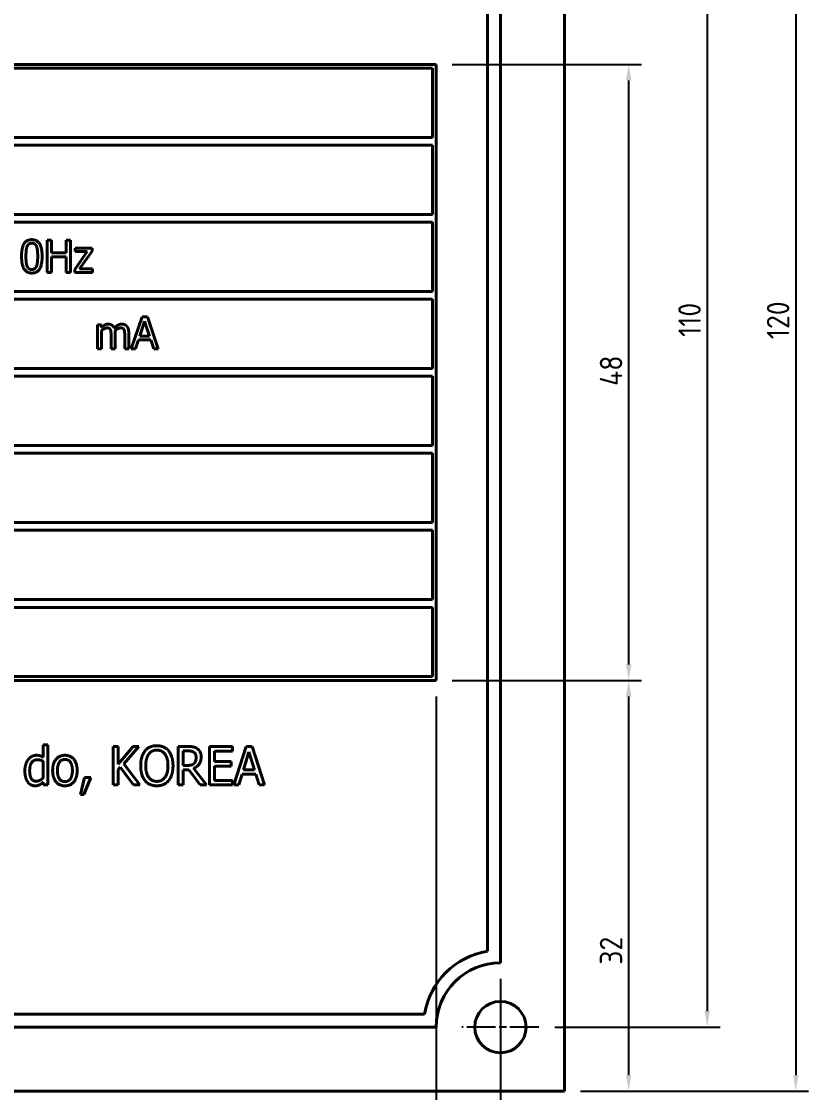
# Model space of a CAD drawing. Header units: millimetres. Extents: x 0 to 297, y 0 to 210.
# Drawn here: x 164.5 to 225.8, y 41.9 to 125.3 of the extents above; entities that cross this region are included whole.
import ezdxf

# ---------------------------------------------------------------- set-up
doc = ezdxf.new("R2010")
doc.units = ezdxf.units.MM
doc.header["$LTSCALE"] = 0.5
doc.linetypes.add('CHAIN', pattern=[0.3543, 0.2362, -0.0295, 0.0591, -0.0295])
for name, color, linetype, lineweight in [('가시적인 것(ISO)', 3, 'Continuous', 40), ('중심 표식(ISO)', 1, 'Continuous', 25), ('치수(ISO)', 2, 'Continuous', 25)]:
    doc.layers.add(name, color=color, linetype=linetype, lineweight=lineweight)
doc.styles.add('치수 텍스트_PSTEK_POSCO', font='isocp.shx')
doc.dimstyles.new('치수_PSTEK_POSCO', dxfattribs={"dimscale": 0.5, "dimtxt": 3.5, "dimasz": 2.5, "dimexe": 2, "dimexo": 2.5, "dimgap": 1, "dimtad": 1, "dimrnd": 1e-08, "dimdsep": 46, "dimtxsty": '치수 텍스트_PSTEK_POSCO', "dimcen": 0.09, "dimdle": 10, "dimclrd": 7, "dimclre": 7, "dimclrt": 2, "dimadec": 1, "dimazin": 2, "dimtfac": 1, "dimtmove": 0, "dimatfit": 3, "dimfxl": 0, "dimtolj": 1, "dimlwd": -1, "dimlwe": -1, "dimarcsym": 0})

# ---------------------------------------------------------------- blocks, each defined once
blk = doc.blocks.new('*D24')
at = {"layer": 'Defpoints', "color": 0, "transparency": 16777216}
for p in [(204.815, 156.988), (204.815, 46.988), (217.933, 46.988)]:
    blk.add_point(p, dxfattribs=at)
at = {"layer": '치수(ISO)', "color": 7, "transparency": 16777216}
for p, q in [((206.065, 156.988), (218.933, 156.988)), ((217.933, 155.738), (217.933, 48.238)), ((206.065, 46.988), (218.933, 46.988))]:
    blk.add_line(p, q, dxfattribs=at)
for points in [[(217.725, 155.738), (218.141, 155.738), (217.933, 156.988)], [(217.725, 48.238), (218.141, 48.238), (217.933, 46.988)]]:
    blk.add_solid(points, dxfattribs=at)
at = {"layer": '치수(ISO)', "color": 2, "transparency": 16777216, "insert": (216.558, 100.762), "char_height": 1.75, "attachment_point": 4, "rotation": 90, "style": '치수 텍스트_PSTEK_POSCO'}
blk.add_mtext('\\A1;110', dxfattribs=at)
blk = doc.blocks.new('*D25')
at = {"layer": 'Defpoints', "color": 0, "transparency": 16777216}
for p in [(206.815, 161.988), (206.815, 41.988), (224.832, 41.988)]:
    blk.add_point(p, dxfattribs=at)
at = {"layer": '치수(ISO)', "color": 7, "transparency": 16777216}
for p, q in [((208.065, 161.988), (225.832, 161.988)), ((224.832, 160.738), (224.832, 43.238)), ((208.065, 41.988), (225.832, 41.988))]:
    blk.add_line(p, q, dxfattribs=at)
for points in [[(224.623, 160.738), (225.04, 160.738), (224.832, 161.988)], [(224.623, 43.238), (225.04, 43.238), (224.832, 41.988)]]:
    blk.add_solid(points, dxfattribs=at)
at = {"layer": '치수(ISO)', "color": 2, "transparency": 16777216, "insert": (223.456, 100.587), "char_height": 1.75, "attachment_point": 4, "rotation": 90, "style": '치수 텍스트_PSTEK_POSCO'}
blk.add_mtext('\\A1;120', dxfattribs=at)
blk = doc.blocks.new('*D30')
at = {"layer": 'Defpoints', "color": 0, "transparency": 16777216}
for p in [(104.815, 73.988), (196.815, 73.988), (196.815, 36.723)]:
    blk.add_point(p, dxfattribs=at)
at = {"layer": '치수(ISO)', "color": 7, "transparency": 16777216}
for p, q in [((104.815, 72.738), (104.815, 35.723)), ((196.815, 72.738), (196.815, 35.723)), ((106.065, 36.723), (195.565, 36.723))]:
    blk.add_line(p, q, dxfattribs=at)
for points in [[(106.065, 36.932), (106.065, 36.515), (104.815, 36.723)], [(195.565, 36.932), (195.565, 36.515), (196.815, 36.723)]]:
    blk.add_solid(points, dxfattribs=at)
at = {"layer": '치수(ISO)', "color": 2, "transparency": 16777216, "insert": (144.768, 38.099), "char_height": 1.75, "attachment_point": 4, "style": '치수 텍스트_PSTEK_POSCO'}
blk.add_mtext('\\A1;92', dxfattribs=at)
blk = doc.blocks.new('*D31')
at = {"layer": 'Defpoints', "color": 0, "transparency": 16777216}
for p in [(196.815, 73.988), (201.815, 51.988), (201.815, 36.723)]:
    blk.add_point(p, dxfattribs=at)
at = {"layer": '치수(ISO)', "color": 7, "transparency": 16777216}
for p, q in [((196.815, 72.738), (196.815, 35.723)), ((201.815, 50.738), (201.815, 35.723)), ((198.065, 36.723), (200.565, 36.723))]:
    blk.add_line(p, q, dxfattribs=at)
for points in [[(198.065, 36.932), (198.065, 36.515), (196.815, 36.723)], [(200.565, 36.932), (200.565, 36.515), (201.815, 36.723)]]:
    blk.add_solid(points, dxfattribs=at)
at = {"layer": '치수(ISO)', "color": 2, "transparency": 16777216, "insert": (198.928, 38.098), "char_height": 1.75, "attachment_point": 4, "style": '치수 텍스트_PSTEK_POSCO'}
blk.add_mtext('\\A1;5', dxfattribs=at)
blk = doc.blocks.new('*D32')
at = {"layer": 'Defpoints', "color": 0, "transparency": 16777216}
for p in [(201.815, 51.988), (206.815, 41.988), (206.815, 36.723)]:
    blk.add_point(p, dxfattribs=at)
at = {"layer": '치수(ISO)', "color": 7, "transparency": 16777216}
for p, q in [((201.815, 50.738), (201.815, 35.723)), ((206.815, 40.738), (206.815, 35.723)), ((203.065, 36.723), (205.565, 36.723))]:
    blk.add_line(p, q, dxfattribs=at)
for points in [[(203.065, 36.932), (203.065, 36.515), (201.815, 36.723)], [(205.565, 36.932), (205.565, 36.515), (206.815, 36.723)]]:
    blk.add_solid(points, dxfattribs=at)
at = {"layer": '치수(ISO)', "color": 2, "transparency": 16777216, "insert": (203.933, 38.098), "char_height": 1.75, "attachment_point": 4, "style": '치수 텍스트_PSTEK_POSCO'}
blk.add_mtext('\\A1;5', dxfattribs=at)
blk = doc.blocks.new('*D34')
at = {"layer": 'Defpoints', "color": 0, "transparency": 16777216}
for p in [(196.815, 73.988), (211.815, 73.988), (206.815, 41.988)]:
    blk.add_point(p, dxfattribs=at)
at = {"layer": '치수(ISO)', "color": 7, "transparency": 16777216}
for p, q in [((198.065, 73.988), (212.815, 73.988)), ((211.815, 43.238), (211.815, 72.738)), ((208.065, 41.988), (212.815, 41.988))]:
    blk.add_line(p, q, dxfattribs=at)
for points in [[(211.606, 72.738), (212.023, 72.738), (211.815, 73.988)], [(211.606, 43.238), (212.023, 43.238), (211.815, 41.988)]]:
    blk.add_solid(points, dxfattribs=at)
at = {"layer": '치수(ISO)', "color": 2, "transparency": 16777216, "insert": (210.439, 51.843), "char_height": 1.75, "attachment_point": 4, "rotation": 90, "style": '치수 텍스트_PSTEK_POSCO'}
blk.add_mtext('\\A1;32', dxfattribs=at)
blk = doc.blocks.new('*D35')
at = {"layer": 'Defpoints', "color": 0, "transparency": 16777216}
for p in [(196.815, 121.988), (211.815, 121.988), (196.815, 73.988)]:
    blk.add_point(p, dxfattribs=at)
at = {"layer": '치수(ISO)', "color": 7, "transparency": 16777216}
for p, q in [((198.065, 121.988), (212.815, 121.988)), ((211.815, 75.238), (211.815, 120.738)), ((198.065, 73.988), (212.815, 73.988))]:
    blk.add_line(p, q, dxfattribs=at)
for points in [[(211.606, 120.738), (212.023, 120.738), (211.815, 121.988)], [(211.606, 75.238), (212.023, 75.238), (211.815, 73.988)]]:
    blk.add_solid(points, dxfattribs=at)
at = {"layer": '치수(ISO)', "color": 2, "transparency": 16777216, "insert": (210.44, 96.938), "char_height": 1.75, "attachment_point": 4, "rotation": 90, "style": '치수 텍스트_PSTEK_POSCO'}
blk.add_mtext('\\A1;48', dxfattribs=at)

msp = doc.modelspace()

# ---------------------------------------------------------------- linework, layer by layer
at = {"layer": '가시적인 것(ISO)'}
for p, q in [((206.8147, 161.9881), (206.8147, 41.9881)), ((201.8147, 51.9881), (201.8147, 151.9881)), ((200.8147, 151.072), (200.8147, 52.9042)), ((104.8147, 121.9881), (196.8147, 121.9881)), ((196.8147, 121.9881), (196.8147, 73.9881)), ((105.1147, 121.6881), (196.5147, 121.6881)), ((196.5147, 121.6881), (196.5147, 116.2881)), ((196.5147, 116.2881), (105.1147, 116.2881)), ((105.1147, 115.6881), (196.5147, 115.6881)), ((196.5147, 115.6881), (196.5147, 110.2881)), ((196.5147, 110.2881), (105.1147, 110.2881)), ((105.1147, 109.6881), (196.5147, 109.6881)), ((196.5147, 109.6881), (196.5147, 104.2881)), ((166.4966, 105.7842), (166.4966, 108.2842)), ((166.4966, 108.2842), (166.8288, 108.2842)), ((166.8288, 108.2842), (166.8288, 107.3036)), ((167.9796, 107.3036), (167.9796, 108.2842)), ((167.9796, 108.2842), (168.3118, 108.2842)), ((168.3118, 108.2842), (168.3118, 105.7842)), ((168.6887, 107.4009), (168.6887, 107.6602)), ((168.6887, 107.6602), (170.0075, 107.6602)), ((170.0075, 107.6602), (170.0075, 107.4353)), ((166.8288, 107.3036), (167.9796, 107.3036)), ((167.9796, 107.0078), (166.8288, 107.0078)), ((166.8288, 107.0078), (166.8288, 105.7842)), ((167.9796, 105.7842), (167.9796, 107.0078)), ((168.6481, 106.0192), (169.6287, 107.4009)), ((169.6287, 107.4009), (168.6887, 107.4009)), ((170.0075, 107.4353), (169.0229, 106.0496)), ((168.6481, 105.7842), (168.6481, 106.0192)), ((169.0229, 106.0496), (170.0258, 106.0496)), ((170.0258, 106.0496), (170.0258, 105.7842)), ((166.8288, 105.7842), (166.4966, 105.7842)), ((168.3118, 105.7842), (167.9796, 105.7842)), ((170.0258, 105.7842), (168.6481, 105.7842)), ((196.5147, 104.2881), (105.1147, 104.2881)), ((105.1147, 103.6881), (196.5147, 103.6881)), ((196.5147, 103.6881), (196.5147, 98.2881)), ((173.0586, 99.8267), (173.9014, 102.3267)), ((174.0979, 101.9863), (173.713, 100.8093)), ((173.9014, 102.3267), (174.3106, 102.3267)), ((174.4848, 100.8093), (174.0979, 101.9863)), ((174.3106, 102.3267), (175.1534, 99.8267)), ((170.4168, 99.8267), (170.4168, 101.7027)), ((170.4168, 101.7027), (170.7328, 101.7027)), ((170.7328, 101.7027), (170.7328, 101.4961)), ((170.7328, 101.2286), (170.7328, 99.8267)), ((171.7964, 101.0625), (171.7964, 99.8267)), ((172.86, 101.0625), (172.86, 99.8267)), ((171.4804, 99.8267), (171.4804, 100.9126)), ((172.544, 99.8267), (172.544, 100.9126)), ((173.6218, 100.5256), (173.3949, 99.8267)), ((174.576, 100.5256), (173.6218, 100.5256)), ((173.713, 100.8093), (174.4848, 100.8093)), ((174.8029, 99.8267), (174.576, 100.5256)), ((170.7328, 99.8267), (170.4168, 99.8267)), ((171.7964, 99.8267), (171.4804, 99.8267)), ((172.86, 99.8267), (172.544, 99.8267)), ((173.3949, 99.8267), (173.0586, 99.8267)), ((175.1534, 99.8267), (174.8029, 99.8267)), ((196.5147, 98.2881), (105.1147, 98.2881)), ((105.1147, 97.6881), (196.5147, 97.6881)), ((196.5147, 97.6881), (196.5147, 92.2881)), ((196.5147, 92.2881), (105.1147, 92.2881)), ((105.1147, 91.6881), (196.5147, 91.6881)), ((196.5147, 91.6881), (196.5147, 86.2881)), ((196.5147, 86.2881), (105.1147, 86.2881)), ((105.1147, 85.6881), (196.5147, 85.6881)), ((196.5147, 85.6881), (196.5147, 80.2881)), ((196.5147, 80.2881), (105.1147, 80.2881)), ((105.1147, 79.6881), (196.5147, 79.6881)), ((196.5147, 79.6881), (196.5147, 74.2881)), ((196.5147, 74.2881), (105.1147, 74.2881)), ((196.8147, 73.9881), (104.8147, 73.9881)), ((166.1996, 68.008), (166.1996, 68.9804)), ((166.1996, 68.9804), (166.5594, 68.9804)), ((166.5594, 68.9804), (166.5594, 65.8467)), ((171.6477, 65.8467), (171.6477, 68.8467)), ((171.6477, 68.8467), (172.027, 68.8467)), ((172.027, 67.4658), (173.1939, 68.8467)), ((172.027, 68.8467), (172.027, 67.4658)), ((173.6558, 68.8467), (172.4767, 67.5072)), ((173.1939, 68.8467), (173.6558, 68.8467)), ((176.7215, 68.8467), (177.4557, 68.8467)), ((176.7215, 65.8467), (176.7215, 68.8467)), ((177.4751, 68.5015), (177.1007, 68.5015)), ((177.1007, 68.5015), (177.1007, 67.3735)), ((179.1526, 65.8467), (179.1526, 68.8467)), ((179.1526, 68.8467), (180.9346, 68.8467)), ((180.9346, 68.4918), (179.5318, 68.4918)), ((179.5318, 68.4918), (179.5318, 67.6701)), ((180.9346, 68.8467), (180.9346, 68.4918)), ((181.0416, 65.8467), (182.0019, 68.8467)), ((182.2255, 68.4383), (181.7879, 67.0258)), ((182.0019, 68.8467), (182.4711, 68.8467)), ((182.6656, 67.0258), (182.2255, 68.4383)), ((182.4711, 68.8467), (183.4314, 65.8467)), ((166.1996, 66.3937), (166.1996, 67.6944)), ((179.5318, 67.6701), (180.8398, 67.6701)), ((180.8398, 67.6701), (180.8398, 67.3151)), ((172.1947, 67.2422), (172.027, 67.0453)), ((172.027, 67.0453), (172.027, 65.8467)), ((173.2328, 65.8467), (172.1947, 67.2422)), ((172.4767, 67.5072), (173.7239, 65.8467)), ((177.1007, 67.3735), (177.4338, 67.3735)), ((177.5335, 67.0404), (177.1007, 67.0404)), ((177.1007, 67.0404), (177.1007, 65.8467)), ((178.4354, 65.8467), (177.5335, 67.0404)), ((177.9127, 67.1522), (178.9265, 65.8467)), ((180.8398, 67.3151), (179.5318, 67.3151)), ((179.5318, 67.3151), (179.5318, 66.2017)), ((181.7879, 67.0258), (182.6656, 67.0258)), ((166.1996, 65.8467), (166.1996, 66.0752)), ((169.0878, 65.1004), (169.4233, 66.4205)), ((169.9022, 66.4205), (169.3673, 65.1004)), ((169.4233, 66.4205), (169.9022, 66.4205)), ((179.5318, 66.2017), (180.9346, 66.2017)), ((180.9346, 66.2017), (180.9346, 65.8467)), ((181.6834, 66.6855), (181.4257, 65.8467)), ((182.7725, 66.6855), (181.6834, 66.6855)), ((183.0302, 65.8467), (182.7725, 66.6855)), ((166.5594, 65.8467), (166.1996, 65.8467)), ((169.3673, 65.1004), (169.0878, 65.1004)), ((172.027, 65.8467), (171.6477, 65.8467)), ((173.7239, 65.8467), (173.2328, 65.8467)), ((177.1007, 65.8467), (176.7215, 65.8467)), ((178.9265, 65.8467), (178.4354, 65.8467)), ((180.9346, 65.8467), (179.1526, 65.8467)), ((181.4257, 65.8467), (181.0416, 65.8467)), ((183.4314, 65.8467), (183.0302, 65.8467)), ((195.8986, 47.9881), (57.7307, 47.9881)), ((56.8147, 46.9881), (196.8147, 46.9881)), ((206.8147, 41.9881), (46.8147, 41.9881))]:
    msp.add_line(p, q, dxfattribs=at)
msp.add_circle((201.8147, 46.9881), 2, dxfattribs=at)
for radius, start, end in [(6, 99.594068, 170.405932), (5, 90, 180)]:
    msp.add_arc((201.8147, 46.9881), radius, start, end, dxfattribs=at)
for points in [[(164.5071, 107.0321), (164.5071, 107.7088), (164.8981, 108.3348), (165.3074, 108.3348)], [(164.9346, 107.7939), (164.8839, 107.6662), (164.8475, 107.2773), (164.8475, 107.0321)], [(165.3074, 108.0573), (165.1676, 108.0573), (164.9873, 107.9256), (164.9346, 107.7939)], [(165.3074, 108.3348), (165.7186, 108.3348), (166.1056, 107.6865), (166.1056, 107.0342)], [(165.6741, 107.7979), (165.6234, 107.9256), (165.4472, 108.0573), (165.3074, 108.0573)], [(165.7652, 107.0342), (165.7652, 107.2914), (165.7247, 107.6703), (165.6741, 107.7979)], [(165.3074, 105.7315), (164.8941, 105.7315), (164.5071, 106.3737), (164.5071, 107.0321)], [(164.8475, 107.0321), (164.8475, 106.7688), (164.8799, 106.4162), (164.9326, 106.2785)], [(166.1056, 107.0342), (166.1056, 106.3615), (165.7146, 105.7315), (165.3074, 105.7315)], [(165.6761, 106.2724), (165.7247, 106.396), (165.7652, 106.7769), (165.7652, 107.0342)], [(164.9326, 106.2785), (164.9812, 106.1488), (165.1615, 106.009), (165.3074, 106.009)], [(165.3074, 106.009), (165.4451, 106.009), (165.6254, 106.1407), (165.6761, 106.2724)], [(170.7328, 101.4961), (170.8564, 101.6197), (171.0995, 101.7554), (171.2454, 101.7554)], [(171.1643, 101.4556), (171.063, 101.4556), (170.8382, 101.3279), (170.7328, 101.2286)], [(171.4277, 101.3239), (171.3953, 101.3907), (171.2717, 101.4556), (171.1643, 101.4556)], [(171.2454, 101.7554), (171.4115, 101.7554), (171.6688, 101.6034), (171.7357, 101.4312)], [(171.4804, 100.9126), (171.4804, 101.0423), (171.4601, 101.2631), (171.4277, 101.3239)], [(171.7357, 101.4312), (171.8795, 101.5913), (172.151, 101.7554), (172.309, 101.7554)], [(172.228, 101.4556), (172.1307, 101.4556), (171.9079, 101.336), (171.7904, 101.2226)], [(171.7904, 101.2226), (171.7924, 101.1942), (171.7964, 101.1152), (171.7964, 101.0625)], [(172.4913, 101.3239), (172.4589, 101.3907), (172.3353, 101.4556), (172.228, 101.4556)], [(172.309, 101.7554), (172.4305, 101.7554), (172.6291, 101.6804), (172.702, 101.5953)], [(172.544, 100.9126), (172.544, 101.0423), (172.5237, 101.2631), (172.4913, 101.3239)], [(172.702, 101.5953), (172.777, 101.5103), (172.86, 101.255), (172.86, 101.0625)], [(173.7871, 67.3467), (173.7871, 67.7235), (173.9646, 68.2973), (174.1299, 68.5039)], [(174.1299, 68.5039), (174.2952, 68.7033), (174.7596, 68.9099), (175.0464, 68.9099)], [(175.0489, 68.5647), (174.8422, 68.5647), (174.5335, 68.414), (174.4143, 68.2535)], [(175.0464, 68.9099), (175.3382, 68.9099), (175.8049, 68.696), (175.9654, 68.5039)], [(175.681, 68.2535), (175.5667, 68.4091), (175.2482, 68.5647), (175.0489, 68.5647)], [(175.9654, 68.5039), (176.1283, 68.3046), (176.3082, 67.7211), (176.3082, 67.3467)], [(177.4557, 68.8467), (177.7012, 68.8467), (178.0318, 68.7908), (178.1801, 68.6887)], [(177.9297, 68.3994), (177.8495, 68.4553), (177.6356, 68.5015), (177.4751, 68.5015)], [(178.1801, 68.6887), (178.3284, 68.5866), (178.5035, 68.2681), (178.5035, 68.0323)], [(164.7652, 66.9553), (164.7652, 67.2519), (164.9111, 67.6846), (165.04, 67.8475)], [(165.04, 67.8475), (165.1566, 67.9934), (165.4873, 68.1611), (165.6696, 68.1611)], [(165.728, 67.8135), (165.4508, 67.8135), (165.1372, 67.3759), (165.1372, 66.9626)], [(165.6696, 68.1611), (165.8301, 68.1611), (166.0683, 68.0858), (166.1996, 68.008)], [(166.1996, 67.6944), (166.0659, 67.7624), (165.8519, 67.8135), (165.728, 67.8135)], [(166.9289, 66.9723), (166.9289, 67.5363), (167.4541, 68.1611), (167.8844, 68.1611)], [(167.8844, 67.8354), (167.6048, 67.8354), (167.3009, 67.4099), (167.3009, 66.9723)], [(167.8844, 68.1611), (168.3171, 68.1611), (168.8374, 67.5388), (168.8374, 66.9723)], [(168.4654, 66.9723), (168.4654, 67.4099), (168.1639, 67.8354), (167.8844, 67.8354)], [(174.4143, 68.2535), (174.3025, 68.1004), (174.181, 67.6385), (174.181, 67.3467)], [(175.9143, 67.3467), (175.9143, 67.6433), (175.7928, 68.1028), (175.681, 68.2535)], [(178.5035, 68.0323), (178.5035, 67.7041), (178.1874, 67.2592), (177.9127, 67.1522)], [(178.1096, 68.0007), (178.1096, 68.132), (178.0221, 68.3338), (177.9297, 68.3994)], [(177.9492, 67.5291), (178.0318, 67.6117), (178.1096, 67.8451), (178.1096, 68.0007)], [(164.9865, 66.085), (164.8795, 66.2333), (164.7652, 66.6709), (164.7652, 66.9553)], [(165.1372, 66.9626), (165.1372, 66.5639), (165.3779, 66.1433), (165.6453, 66.1433)], [(167.8844, 65.7835), (167.4395, 65.7835), (166.9289, 66.4229), (166.9289, 66.9723)], [(167.3009, 66.9723), (167.3009, 66.5469), (167.6048, 66.1093), (167.8844, 66.1093)], [(168.8374, 66.9723), (168.8374, 66.4034), (168.3171, 65.7835), (167.8844, 65.7835)], [(167.8844, 66.1093), (168.1615, 66.1093), (168.4654, 66.5396), (168.4654, 66.9723)], [(174.1275, 66.1919), (173.9622, 66.3913), (173.7871, 66.9772), (173.7871, 67.3467)], [(174.181, 67.3467), (174.181, 66.756), (174.6526, 66.1287), (175.0489, 66.1287)], [(175.0489, 66.1287), (175.4451, 66.1287), (175.9143, 66.756), (175.9143, 67.3467)], [(176.3082, 67.3467), (176.3082, 66.982), (176.1331, 66.3913), (175.9654, 66.1919)], [(177.4338, 67.3735), (177.5967, 67.3735), (177.8568, 67.4342), (177.9492, 67.5291)], [(165.5602, 65.7835), (165.3852, 65.7835), (165.0886, 65.9367), (164.9865, 66.085)], [(165.6453, 66.1433), (165.7863, 66.1433), (166.0732, 66.2795), (166.1996, 66.3937)], [(166.1996, 66.0752), (166.1145, 66.0023), (165.9929, 65.9051), (165.9103, 65.8637)], [(175.0464, 65.7835), (174.7571, 65.7835), (174.2952, 65.9902), (174.1275, 66.1919)], [(175.9654, 66.1919), (175.7904, 65.9829), (175.326, 65.7835), (175.0464, 65.7835)], [(165.9103, 65.8637), (165.8349, 65.8248), (165.6696, 65.7835), (165.5602, 65.7835)]]:
    msp.add_open_spline(points, degree=2, dxfattribs=at)
at = {"layer": '중심 표식(ISO)', "linetype": 'CHAIN', "ltscale": 19.051651}
for p, q in [((201.8147, 49.9881), (201.8147, 43.9881)), ((204.8147, 46.9881), (198.8147, 46.9881))]:
    msp.add_line(p, q, dxfattribs=at)

# ---------------------------------------------------------------- dimensions: what is measured, and where the dimension line sits
at = {"layer": '치수(ISO)', "color": 7}
for base, p1, p2, angle, picture, middle in [((224.8315, 41.9881), (206.8147, 161.9881), (206.8147, 41.9881), 90, '*D25', (224.8315, 101.9881)), ((217.933, 46.9881), (204.8147, 156.9881), (204.8147, 46.9881), 90, '*D24', (217.933, 101.9881)), ((211.8147, 121.9881), (196.8147, 73.9881), (196.8147, 121.9881), 90, '*D35', (211.8147, 97.9881)), ((196.8147, 36.7234), (104.8147, 73.9881), (196.8147, 73.9881), 180, '*D30', (145.8197, 36.7234)), ((201.8147, 36.7234), (196.8147, 73.9881), (201.8147, 51.9881), 180, '*D31', (199.3147, 36.7234)), ((211.8147, 73.9881), (206.8147, 41.9881), (196.8147, 73.9881), 90, '*D34', (211.8147, 52.8581)), ((206.8147, 36.7234), (201.8147, 51.9881), (206.8147, 41.9881), 180, '*D32', (204.3197, 36.7234))]:
    dim = msp.add_linear_dim(base=base, p1=p1, p2=p2, angle=angle, dimstyle='치수_PSTEK_POSCO', override={"dimdec": 2, "dimtp": 0, "dimtm": 0, "dimtdec": 2, "dimtofl": 0, "dimatfit": 1}, dxfattribs=at)
    dim.commit()
    dim.dimension.update_dxf_attribs({"geometry": picture, "text_midpoint": middle, "dimtype": 160})

doc.saveas('drawing.dxf')
